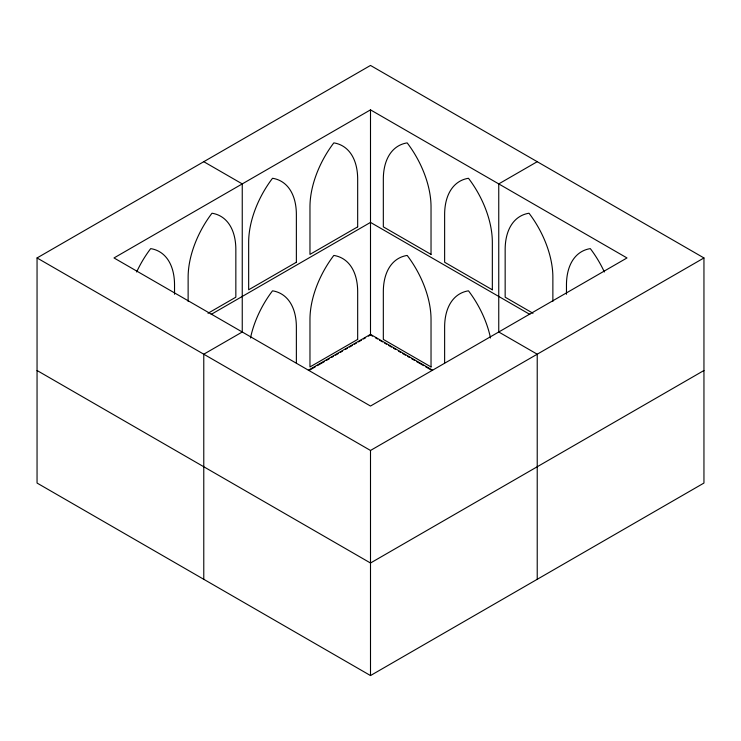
<?xml version="1.0" encoding="UTF-8"?>
<svg xmlns="http://www.w3.org/2000/svg" width="741" height="741" viewBox="0 0 741 741"><rect width="100%" height="100%" fill="white"/><g stroke="black" fill="none" stroke-linecap="round" stroke-linejoin="round"><path stroke-width="1.11" d="M37.05 257.951L370.5 65.44L703.95 257.951L703.95 483.049L370.5 675.56L37.05 483.049L37.05 257.951L370.5 450.463L703.95 257.951M370.5 109.863L114.003 257.951L370.5 406.04L626.997 257.951L370.5 109.863L370.5 334.96L368.499 336.118M208.008 313.267L235.842 297.197L235.842 249.661A72.896 42.089 -60 0 0 211.982 213.232A72.896 42.089 -60 0 0 188.131 277.199L188.131 301.383M211.185 314.388L370.5 222.411L529.815 314.388M242.251 331.996L203.775 354.207L203.775 579.305M537.225 161.695L498.749 183.907L498.749 332.061M308.376 370.231L370.5 334.367L432.624 370.231M309.377 370.25L315.388 366.776M317.398 365.619L324.41 361.571M326.411 360.413L329.421 358.681M331.422 357.523L333.431 356.365M335.432 355.208L338.433 353.476M340.443 352.318L342.444 351.16M345.454 349.419L347.455 348.261M349.456 347.112L352.466 345.371M354.467 344.213L356.477 343.055M358.477 341.897L361.478 340.165M363.488 339.007L365.489 337.85M703.95 370.5L370.5 563.012L37.05 370.5M532.992 313.267L505.158 297.197L505.158 249.661A72.896 42.089 60 0 1 529.018 213.232A72.896 42.089 60 0 1 552.869 277.199L552.869 301.383M203.775 161.695L242.251 183.907L242.251 332.061M498.749 331.996L537.225 354.207L537.225 579.305M370.5 334.96L372.501 336.118M375.511 337.85L377.512 339.007M379.522 340.165L382.523 341.897M384.523 343.055L386.533 344.213M388.534 345.371L391.544 347.112M393.545 348.261L395.546 349.419M398.556 351.16L400.557 352.318M402.567 353.476L405.568 355.208M407.569 356.365L409.578 357.523M411.579 358.681L414.59 360.413M416.59 361.571L423.602 365.619M425.612 366.776L431.623 370.25M566.467 294.26L566.467 285.053A72.896 42.089 60 0 1 590.318 248.624A72.896 42.089 60 0 1 604.36 271.993M444.628 362.951L444.628 327.253A72.896 42.089 60 0 1 468.479 290.824A72.896 42.089 60 0 1 490.505 338.007M370.5 450.463L370.5 675.56M296.372 362.951L296.372 327.253A72.896 42.089 -60 0 0 272.521 290.824A72.896 42.089 -60 0 0 250.495 338.007M174.533 294.26L174.533 285.053A72.896 42.089 -60 0 0 150.682 248.624A72.896 42.089 -60 0 0 136.64 271.993M296.372 262.249L248.661 289.796L248.661 242.251A72.896 42.089 -60 0 1 272.521 178.275A72.896 42.089 -60 0 1 296.372 214.705L296.372 262.249M357.671 226.857L309.97 254.395L309.97 206.859A72.896 42.089 -60 0 1 333.82 142.883A72.896 42.089 -60 0 1 357.671 179.313L357.671 226.857M357.671 339.406L309.97 366.943L309.97 319.408A72.896 42.089 -60 0 1 333.82 255.432A72.896 42.089 -60 0 1 357.671 291.861L357.671 339.406M431.03 254.395L383.329 226.857L383.329 179.313A72.896 42.089 60 0 1 407.18 142.883A72.896 42.089 60 0 1 431.03 206.859L431.03 254.395M492.339 289.796L444.628 262.249L444.628 214.705A72.896 42.089 60 0 1 468.479 178.275A72.896 42.089 60 0 1 492.339 242.251L492.339 289.796M431.03 366.943L383.329 339.406L383.329 291.861A72.896 42.089 60 0 1 407.18 255.432A72.896 42.089 60 0 1 431.03 319.408L431.03 366.943"/></g></svg>
